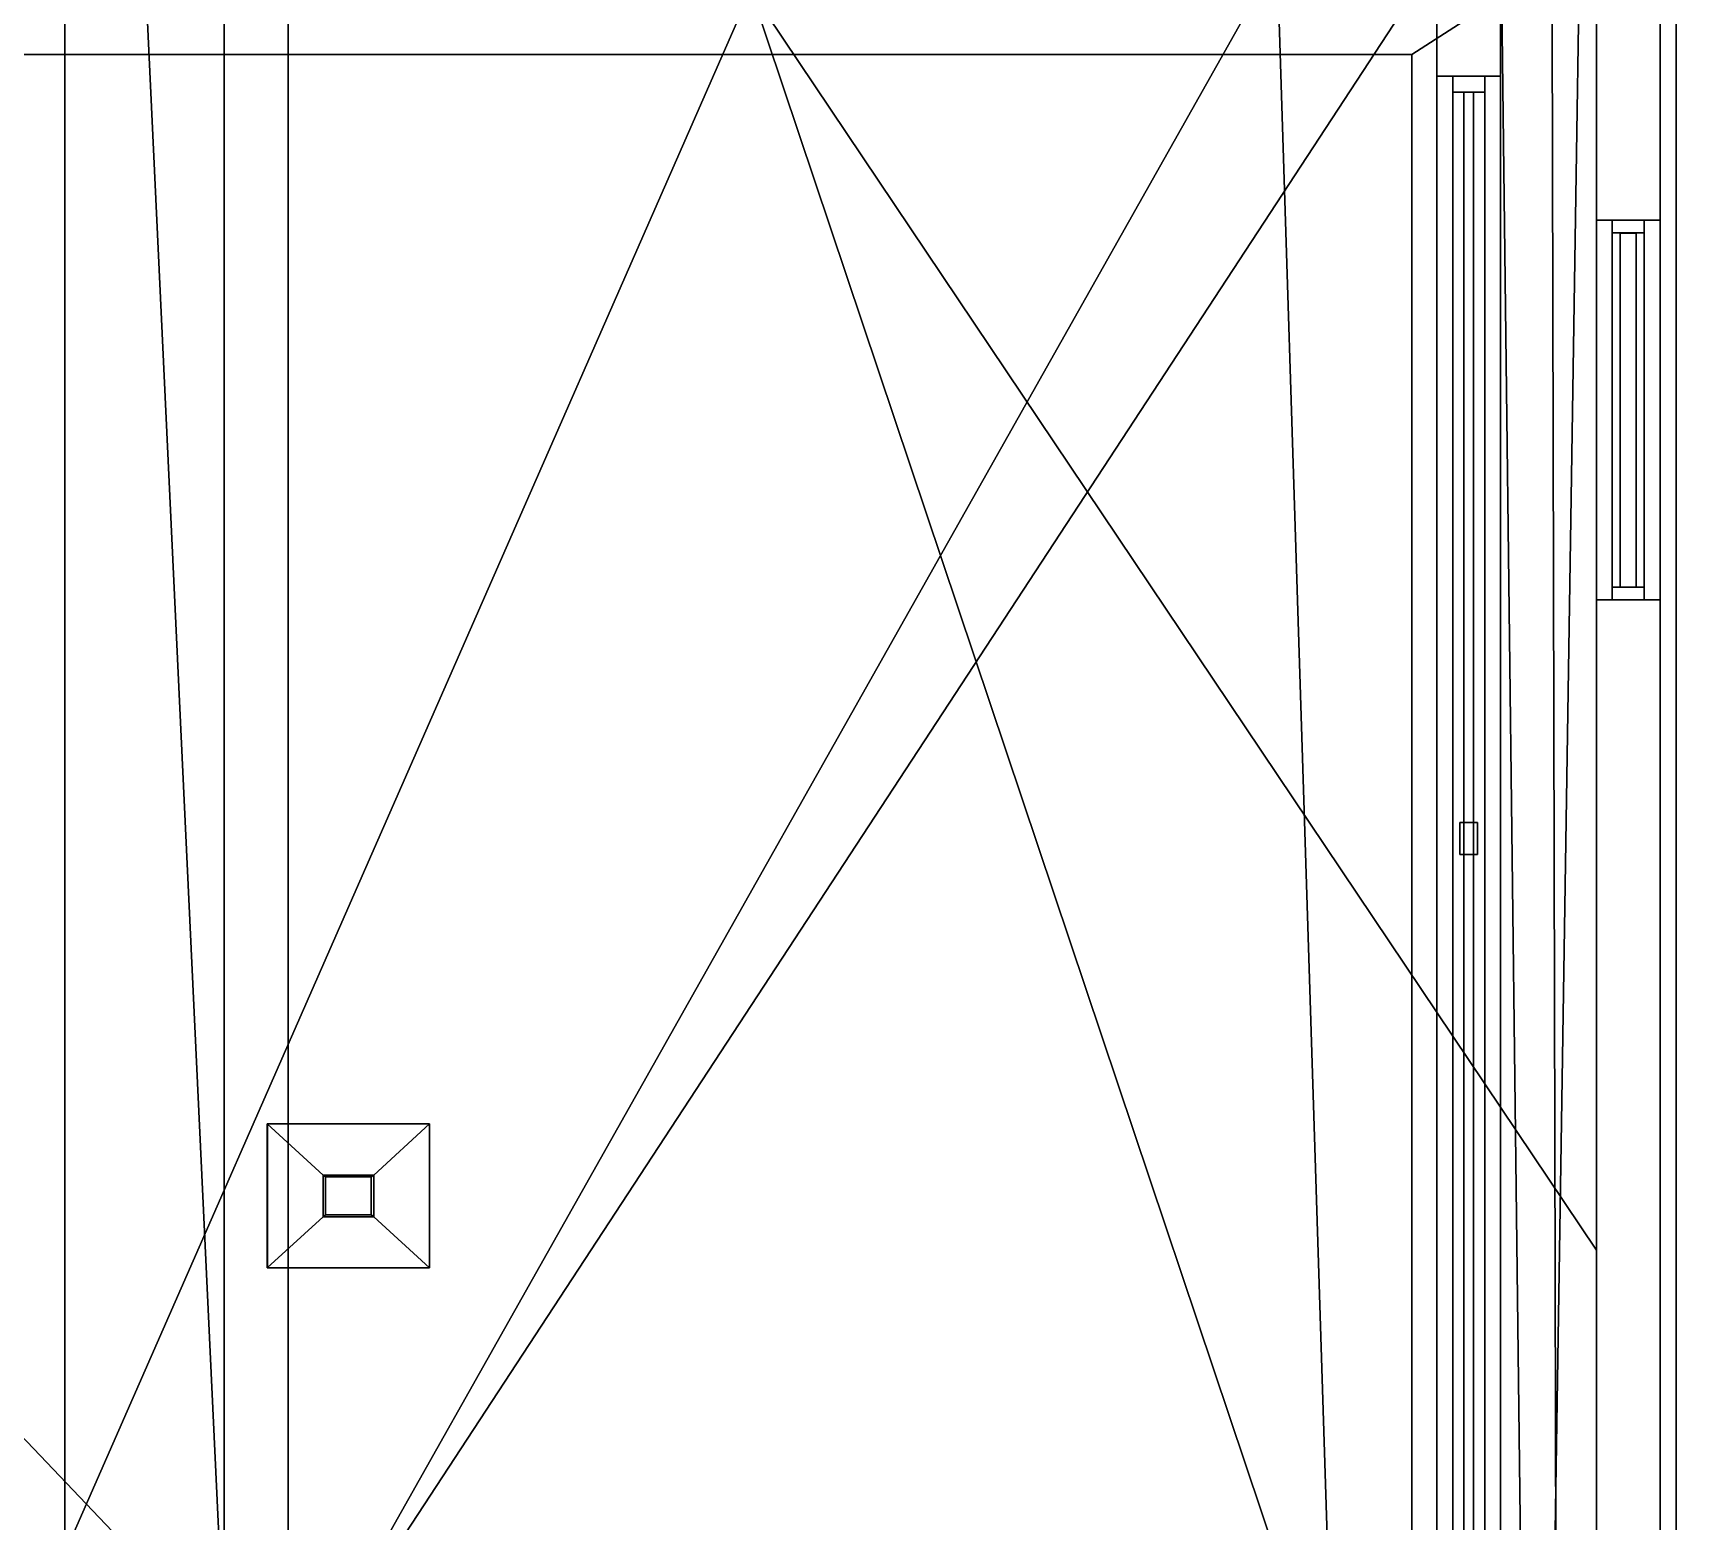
# Model space of a CAD drawing. Extents: x -7.1 to 5.5, y -11 to 12.
# Drawn here: x 0.29 to 5.44, y 0.6 to 5.27 of the extents above; entities that cross this region are included whole.
import ezdxf

# ---------------------------------------------------------------- set-up
doc = ezdxf.new("R2010")
doc.units = 0

msp = doc.modelspace()

# ---------------------------------------------------------------- linework, layer by layer
for points in [[(4.89, 7.2, 0.0953), (4.89, 5.7, 0.0953), (5.09, -10.8667, 0.0953), (5.04, 10.1, 0.0953)], [(5.09, -10.8667, 0.0953), (5.09, -10.8667, -0.0047), (5.04, 10.1, -0.0047), (5.04, 10.1, 0.0953)], [(4.89, 7.2, 3.0953), (4.89, 9.9, 3.2953), (4.89, -10.5, 3.2953), (4.89, 5.7, 3.0953)], [(4.89, 9.9, 3.2953), (5.14, 7.7, 3.2953), (5.14, 5.7, 3.2953), (4.89, -10.5, 3.2953)], [(5.39, 5.7, 22.7697), (5.44, 5.75, 22.7697), (5.44, -11.05, 22.7697), (5.39, -11, 22.7697)], [(5.39, -11, 22.9), (5.44, -11.05, 22.9), (5.44, 5.75, 22.9), (5.39, 5.7, 22.9)], [(5.44, 5.75, 22.7697), (5.44, 5.75, 22.9), (5.44, -11.05, 22.9), (5.44, -11.05, 22.7697)], [(5.39, 5.7, 23.0261), (-7.01, 5.7, 23.0261), (-6.2318, 5.1986, 23.0261), (4.6118, 5.1986, 23.0261)], [(0.39, 0.5, 6.4953), (0.39, 0.5, 3.4953), (0.39, 5.7, 3.4953), (0.39, 5.7, 6.4953)], [(2.54, 5.4, 6.4953), (0.39, 0.5, 6.4953), (0.39, 5.7, 6.4953)], [(2.54, 5.4, 3.4953), (0.39, 5.7, 3.4953), (0.39, 0.5, 3.4953)], [(0.39, 0.5, 10.0953), (0.39, 0.5, 7.0953), (0.39, 5.7, 7.0953), (0.39, 5.7, 10.0953)], [(2.54, 5.4, 10.0953), (0.39, 0.5, 10.0953), (0.39, 5.7, 10.0953)], [(2.54, 5.4, 7.0953), (0.39, 5.7, 7.0953), (0.39, 0.5, 7.0953)], [(0.39, 0.5, 13.6953), (0.39, 0.5, 10.6953), (0.39, 5.7, 10.6953), (0.39, 5.7, 13.6953)], [(2.54, 5.4, 13.6953), (0.39, 0.5, 13.6953), (0.39, 5.7, 13.6953)], [(2.54, 5.4, 10.6953), (0.39, 5.7, 10.6953), (0.39, 0.5, 10.6953)], [(0.39, 0.5, 17.2953), (0.39, 0.5, 14.2953), (0.39, 5.7, 14.2953), (0.39, 5.7, 17.2953)], [(2.54, 5.4, 17.2953), (0.39, 0.5, 17.2953), (0.39, 5.7, 17.2953)], [(2.54, 5.4, 14.2953), (0.39, 5.7, 14.2953), (0.39, 0.5, 14.2953)], [(0.39, 0.5, 20.8953), (0.39, 0.5, 17.8953), (0.39, 5.7, 17.8953), (0.39, 5.7, 20.8953)], [(2.54, 5.4, 20.8953), (0.39, 0.5, 20.8953), (0.39, 5.7, 20.8953)], [(2.54, 5.4, 17.8953), (0.39, 5.7, 17.8953), (0.39, 0.5, 17.8953)], [(1.09, 0, 3.0953), (1.09, 5.7, 3.0953), (4.19, 5.5, 3.0953)], [(1.09, 0, 0.0953), (4.19, 5.5, 0.0953), (4.19, 5.7, 0.0953), (1.09, 5.7, 0.0953)], [(1.09, 0, 3.0953), (1.09, 0, 0.0953), (1.09, 5.7, 0.0953), (1.09, 5.7, 3.0953)], [(5.39, -11, 23.0261), (5.39, 5.7, 23.0261), (4.6118, 5.1986, 23.0261), (4.6118, -10.4986, 23.0261)], [(4.89, 5.7, 3.0953), (4.89, -10.5, 3.2953), (4.89, -8.88, 2.8703), (4.89, 5.13, 2.8703)], [(4.89, 5.7, 2.0953), (4.89, 5.7, 3.0953), (4.89, 5.13, 2.8703)], [(4.89, -10.5, 3.2953), (5.14, 5.7, 3.2953), (5.39, 5.7, 3.2953), (5.39, -11, 3.2953)], [(4.89, -10.5, 0.0953), (4.89, 5.7, 0.0953), (4.89, 5.13, 0.4203), (4.89, -8.88, 0.4203)], [(4.89, 5.7, 0.0953), (4.89, 5.7, 2.0953), (4.89, 5.13, 2.8703), (4.89, 5.13, 0.4203)], [(4.89, 5.7, 0.0953), (4.89, -10.5, 0.0953), (5.09, -10.8667, 0.0953)], [(5.39, 5.7, 3.4953), (5.39, 4.6784, 4.3173), (5.39, 3.4882, 4.3173), (5.39, 1.45, 3.4953)], [(5.39, 5.7, 7.0953), (5.39, 4.6784, 5.6732), (5.39, 4.6784, 4.3173), (5.39, 5.7, 3.4953)], [(5.39, 1.45, 7.0953), (5.39, 3.4882, 5.6732), (5.39, 4.6784, 5.6732), (5.39, 5.7, 7.0953)], [(5.39, 5.7, 7.0953), (5.39, 4.6784, 7.9173), (5.39, 3.4882, 7.9173), (5.39, 1.45, 7.0953)], [(5.39, 5.7, 10.6953), (5.39, 4.6784, 9.2733), (5.39, 4.6784, 7.9173), (5.39, 5.7, 7.0953)], [(5.39, 1.45, 10.6953), (5.39, 3.4882, 9.2733), (5.39, 4.6784, 9.2733), (5.39, 5.7, 10.6953)], [(5.39, 5.7, 10.6953), (5.39, 4.6784, 11.5173), (5.39, 3.4882, 11.5173), (5.39, 1.45, 10.6953)], [(5.39, 5.7, 14.2953), (5.39, 4.6784, 12.8733), (5.39, 4.6784, 11.5173), (5.39, 5.7, 10.6953)], [(5.39, 1.45, 14.2953), (5.39, 3.4882, 12.8733), (5.39, 4.6784, 12.8733), (5.39, 5.7, 14.2953)], [(5.39, 5.7, 14.2953), (5.39, 4.6784, 15.1173), (5.39, 3.4882, 15.1173), (5.39, 1.45, 14.2953)], [(5.39, 5.7, 17.8953), (5.39, 4.6784, 16.4733), (5.39, 4.6784, 15.1173), (5.39, 5.7, 14.2953)], [(5.39, 1.45, 17.8953), (5.39, 3.4882, 16.4733), (5.39, 4.6784, 16.4733), (5.39, 5.7, 17.8953)], [(5.39, 5.7, 3.2953), (5.39, 5.7, 3.4953), (5.39, -11, 3.4953), (5.39, -11, 3.2953)], [(5.39, 5.7, 17.8953), (5.39, 4.6784, 18.7173), (5.39, 3.4882, 18.7173), (5.39, 1.45, 17.8953)], [(5.39, 5.7, 21.4953), (5.39, 4.6784, 20.0733), (5.39, 4.6784, 18.7173), (5.39, 5.7, 17.8953)], [(5.39, 1.45, 21.4953), (5.39, 3.4882, 20.0733), (5.39, 4.6784, 20.0733), (5.39, 5.7, 21.4953)], [(5.39, 5.7, 21.4953), (5.39, 5.7, 23.0261), (5.39, -11, 23.0261), (5.39, -11, 21.4953)], [(0.89, 0.2, 3.0953), (-1.11, 2.3, 3.0953), (-1.11, 5.5, 3.0953), (0.89, 5.5, 3.0953)], [(0.64, 5.5, 0.0953), (-0.36, 5.5, 0.0953), (-1.11, 2.3, 0.0953), (0.89, 0.2, 0.0953)], [(0.89, 0.2, 0.0953), (0.89, 5.5, 0.0953), (0.64, 5.5, 0.0953)], [(0.89, 0.2, 0.0953), (0.89, 0.2, 3.0953), (0.89, 5.5, 3.0953), (0.89, 5.5, 0.0953)], [(1.09, 0, 3.0953), (4.19, 5.5, 3.0953), (4.69, 5.5, 3.0953)], [(4.69, -10.3, 3.0953), (1.09, 0, 3.0953), (4.69, 5.5, 3.0953)], [(4.69, -10.3, 0.0953), (4.19, 5.5, 0.0953), (1.09, 0, 0.0953)], [(4.69, -10.3, 0.0953), (4.69, 5.5, 0.0953), (4.19, 5.5, 0.0953)], [(4.69, -10.3, 3.0953), (4.69, 5.5, 3.0953), (4.69, 5.13, 2.8703), (4.69, -8.88, 2.8703)], [(4.69, -10.3, 0.0953), (4.69, -8.88, 0.4203), (4.69, 5.13, 0.4203), (4.69, 5.5, 0.0953)], [(4.69, 5.13, 0.4203), (4.69, 5.13, 2.8703), (4.69, 5.5, 3.0953), (4.69, 5.5, 0.0953)], [(2.54, 5.4, 6.4953), (5.19, -2.5, 6.4953), (0.39, 0.5, 6.4953)], [(5.19, -2.5, 3.4953), (2.54, 5.4, 3.4953), (0.39, 0.5, 3.4953)], [(2.54, 5.4, 10.0953), (5.19, -2.5, 10.0953), (0.39, 0.5, 10.0953)], [(5.19, -2.5, 7.0953), (2.54, 5.4, 7.0953), (0.39, 0.5, 7.0953)], [(2.54, 5.4, 13.6953), (5.19, -2.5, 13.6953), (0.39, 0.5, 13.6953)], [(5.19, -2.5, 10.6953), (2.54, 5.4, 10.6953), (0.39, 0.5, 10.6953)], [(2.54, 5.4, 17.2953), (5.19, -2.5, 17.2953), (0.39, 0.5, 17.2953)], [(5.19, -2.5, 14.2953), (2.54, 5.4, 14.2953), (0.39, 0.5, 14.2953)], [(2.54, 5.4, 20.8953), (5.19, -2.5, 20.8953), (0.39, 0.5, 20.8953)], [(5.19, -2.5, 17.8953), (2.54, 5.4, 17.8953), (0.39, 0.5, 17.8953)], [(5.19, -2.5, 3.4953), (5.19, 1.45, 3.4953), (2.54, 5.4, 3.4953)], [(5.19, 1.45, 3.4953), (5.19, 5.4, 3.4953), (2.54, 5.4, 3.4953)], [(5.19, 5.4, 6.4953), (5.19, 1.45, 6.4953), (2.54, 5.4, 6.4953)], [(5.19, 1.45, 6.4953), (5.19, -2.5, 6.4953), (2.54, 5.4, 6.4953)], [(5.19, -2.5, 7.0953), (5.19, 1.45, 7.0953), (2.54, 5.4, 7.0953)], [(5.19, 1.45, 7.0953), (5.19, 5.4, 7.0953), (2.54, 5.4, 7.0953)], [(5.19, 5.4, 10.0953), (5.19, 1.45, 10.0953), (2.54, 5.4, 10.0953)], [(5.19, 1.45, 10.0953), (5.19, -2.5, 10.0953), (2.54, 5.4, 10.0953)], [(5.19, -2.5, 10.6953), (5.19, 1.45, 10.6953), (2.54, 5.4, 10.6953)], [(5.19, 1.45, 10.6953), (5.19, 5.4, 10.6953), (2.54, 5.4, 10.6953)], [(5.19, 5.4, 13.6953), (5.19, 1.45, 13.6953), (2.54, 5.4, 13.6953)], [(5.19, 1.45, 13.6953), (5.19, -2.5, 13.6953), (2.54, 5.4, 13.6953)], [(5.19, -2.5, 14.2953), (5.19, 1.45, 14.2953), (2.54, 5.4, 14.2953)], [(5.19, 1.45, 14.2953), (5.19, 5.4, 14.2953), (2.54, 5.4, 14.2953)], [(5.19, 5.4, 17.2953), (5.19, 1.45, 17.2953), (2.54, 5.4, 17.2953)], [(5.19, 1.45, 17.2953), (5.19, -2.5, 17.2953), (2.54, 5.4, 17.2953)], [(5.19, -2.5, 17.8953), (5.19, 1.45, 17.8953), (2.54, 5.4, 17.8953)], [(5.19, 1.45, 17.8953), (5.19, 5.4, 17.8953), (2.54, 5.4, 17.8953)], [(5.19, 5.4, 20.8953), (5.19, 1.45, 20.8953), (2.54, 5.4, 20.8953)], [(5.19, 1.45, 20.8953), (5.19, -2.5, 20.8953), (2.54, 5.4, 20.8953)], [(5.19, 1.45, 3.4953), (5.19, 3.4882, 4.3173), (5.19, 4.6784, 4.3173), (5.19, 5.4, 3.4953)], [(5.19, 5.4, 6.4953), (5.19, 4.6784, 5.6732), (5.19, 3.4882, 5.6732), (5.19, 1.45, 6.4953)], [(5.19, 5.4, 3.4953), (5.19, 4.6784, 4.3173), (5.19, 4.6784, 5.6732), (5.19, 5.4, 6.4953)], [(5.19, 1.45, 7.0953), (5.19, 3.4882, 7.9173), (5.19, 4.6784, 7.9173), (5.19, 5.4, 7.0953)], [(5.19, 5.4, 10.0953), (5.19, 4.6784, 9.2733), (5.19, 3.4882, 9.2733), (5.19, 1.45, 10.0953)], [(5.19, 5.4, 7.0953), (5.19, 4.6784, 7.9173), (5.19, 4.6784, 9.2733), (5.19, 5.4, 10.0953)], [(5.19, 1.45, 10.6953), (5.19, 3.4882, 11.5173), (5.19, 4.6784, 11.5173), (5.19, 5.4, 10.6953)], [(5.19, 5.4, 13.6953), (5.19, 4.6784, 12.8733), (5.19, 3.4882, 12.8733), (5.19, 1.45, 13.6953)], [(5.19, 5.4, 10.6953), (5.19, 4.6784, 11.5173), (5.19, 4.6784, 12.8733), (5.19, 5.4, 13.6953)], [(5.19, 1.45, 14.2953), (5.19, 3.4882, 15.1173), (5.19, 4.6784, 15.1173), (5.19, 5.4, 14.2953)], [(5.19, 5.4, 17.2953), (5.19, 4.6784, 16.4733), (5.19, 3.4882, 16.4733), (5.19, 1.45, 17.2953)], [(5.19, 5.4, 14.2953), (5.19, 4.6784, 15.1173), (5.19, 4.6784, 16.4733), (5.19, 5.4, 17.2953)], [(5.19, 1.45, 17.8953), (5.19, 3.4882, 18.7173), (5.19, 4.6784, 18.7173), (5.19, 5.4, 17.8953)], [(5.19, 5.4, 20.8953), (5.19, 4.6784, 20.0733), (5.19, 3.4882, 20.0733), (5.19, 1.45, 20.8953)], [(5.19, 5.4, 17.8953), (5.19, 4.6784, 18.7173), (5.19, 4.6784, 20.0733), (5.19, 5.4, 20.8953)], [(-6.2318, -10.4986, 23.4761), (4.6118, -10.4986, 23.4761), (4.6118, 5.1986, 23.4761), (-6.2318, 5.1986, 23.4761)], [(-6.2318, 5.1986, 23.0261), (-6.2318, 5.1986, 23.4761), (4.6118, 5.1986, 23.4761), (4.6118, 5.1986, 23.0261)], [(4.6118, 5.1986, 23.0261), (4.6118, 5.1986, 23.4761), (4.6118, -10.4986, 23.4761), (4.6118, -10.4986, 23.0261)], [(4.89, -8.88, 2.8703), (4.69, -8.88, 2.8703), (4.69, 5.13, 2.8703), (4.89, 5.13, 2.8703)], [(4.89, -8.88, 0.4203), (4.89, 5.13, 0.4203), (4.69, 5.13, 0.4203), (4.69, -8.88, 0.4203)], [(4.89, 5.13, 2.8703), (4.69, 5.13, 2.8703), (4.69, 5.13, 0.4203), (4.89, 5.13, 0.4203)], [(4.74, 5.13, 0.4203), (4.74, 5.08, 0.4703), (4.74, 5.08, 2.8203), (4.74, 5.13, 2.8703)], [(4.74, 5.13, 2.8703), (4.74, 5.08, 2.8203), (4.74, -8.83, 2.8203), (4.74, -8.88, 2.8703)], [(4.74, -8.88, 0.4203), (4.74, -8.83, 0.4703), (4.74, 5.08, 0.4703), (4.74, 5.13, 0.4203)], [(4.84, -8.88, 2.8703), (4.84, -8.83, 2.8203), (4.84, 5.08, 2.8203), (4.84, 5.13, 2.8703)], [(4.84, 5.13, 2.8703), (4.84, 5.08, 2.8203), (4.84, 5.08, 0.4703), (4.84, 5.13, 0.4203)], [(4.84, 5.13, 0.4203), (4.84, 5.08, 0.4703), (4.84, -8.83, 0.4703), (4.84, -8.88, 0.4203)], [(4.84, 5.08, 2.8203), (4.74, 5.08, 2.8203), (4.74, 5.08, 0.4703), (4.84, 5.08, 0.4703)], [(4.74, 5.08, 0.4703), (4.74, -8.83, 0.4703), (4.84, -8.83, 0.4703), (4.84, 5.08, 0.4703)], [(4.84, -8.83, 2.8203), (4.74, -8.83, 2.8203), (4.74, 5.08, 2.8203), (4.84, 5.08, 2.8203)], [(4.775, -8.83, 0.4703), (4.775, -8.83, 2.8203), (4.775, 5.08, 2.8203), (4.775, 5.08, 0.4703)], [(4.805, 5.08, 2.8203), (4.805, 5.08, 0.4703), (4.775, 5.08, 0.4703), (4.775, 5.08, 2.8203)], [(4.805, -8.83, 0.4703), (4.775, -8.83, 0.4703), (4.775, 5.08, 0.4703), (4.805, 5.08, 0.4703)], [(4.805, -8.83, 2.8203), (4.805, 5.08, 2.8203), (4.775, 5.08, 2.8203), (4.775, -8.83, 2.8203)], [(4.805, 5.08, 0.4703), (4.805, 5.08, 2.8203), (4.805, -8.83, 2.8203), (4.805, -8.83, 0.4703)], [(5.19, 4.6784, 4.3173), (5.19, 3.4882, 4.3173), (5.39, 3.4882, 4.3173), (5.39, 4.6784, 4.3173)], [(5.19, 3.4882, 5.6732), (5.19, 4.6784, 5.6732), (5.39, 4.6784, 5.6732), (5.39, 3.4882, 5.6732)], [(5.19, 4.6784, 4.3173), (5.39, 4.6784, 4.3173), (5.39, 4.6784, 5.6732), (5.19, 4.6784, 5.6732)], [(5.19, 4.6784, 7.9173), (5.19, 3.4882, 7.9173), (5.39, 3.4882, 7.9173), (5.39, 4.6784, 7.9173)], [(5.19, 3.4882, 9.2733), (5.19, 4.6784, 9.2733), (5.39, 4.6784, 9.2733), (5.39, 3.4882, 9.2733)], [(5.19, 4.6784, 7.9173), (5.39, 4.6784, 7.9173), (5.39, 4.6784, 9.2733), (5.19, 4.6784, 9.2733)], [(5.19, 4.6784, 11.5173), (5.19, 3.4882, 11.5173), (5.39, 3.4882, 11.5173), (5.39, 4.6784, 11.5173)], [(5.19, 3.4882, 12.8733), (5.19, 4.6784, 12.8733), (5.39, 4.6784, 12.8733), (5.39, 3.4882, 12.8733)], [(5.19, 4.6784, 11.5173), (5.39, 4.6784, 11.5173), (5.39, 4.6784, 12.8733), (5.19, 4.6784, 12.8733)], [(5.19, 4.6784, 15.1173), (5.19, 3.4882, 15.1173), (5.39, 3.4882, 15.1173), (5.39, 4.6784, 15.1173)], [(5.19, 3.4882, 16.4733), (5.19, 4.6784, 16.4733), (5.39, 4.6784, 16.4733), (5.39, 3.4882, 16.4733)], [(5.19, 4.6784, 15.1173), (5.39, 4.6784, 15.1173), (5.39, 4.6784, 16.4733), (5.19, 4.6784, 16.4733)], [(5.19, 4.6784, 18.7173), (5.19, 3.4882, 18.7173), (5.39, 3.4882, 18.7173), (5.39, 4.6784, 18.7173)], [(5.19, 3.4882, 20.0733), (5.19, 4.6784, 20.0733), (5.39, 4.6784, 20.0733), (5.39, 3.4882, 20.0733)], [(5.19, 4.6784, 18.7173), (5.39, 4.6784, 18.7173), (5.39, 4.6784, 20.0733), (5.19, 4.6784, 20.0733)], [(5.24, 3.4883, 4.3173), (5.24, 3.5283, 4.3573), (5.24, 4.6385, 4.3573), (5.24, 4.6785, 4.3173)], [(5.24, 4.6785, 5.6732), (5.24, 4.6385, 5.6332), (5.24, 3.5283, 5.6332), (5.24, 3.4883, 5.6732)], [(5.24, 4.6785, 4.3173), (5.24, 4.6385, 4.3573), (5.24, 4.6385, 5.6332), (5.24, 4.6785, 5.6732)], [(5.24, 3.4883, 7.9173), (5.24, 3.5283, 7.9573), (5.24, 4.6385, 7.9573), (5.24, 4.6785, 7.9173)], [(5.24, 4.6785, 9.2733), (5.24, 4.6385, 9.2333), (5.24, 3.5283, 9.2333), (5.24, 3.4883, 9.2733)], [(5.24, 4.6785, 7.9173), (5.24, 4.6385, 7.9573), (5.24, 4.6385, 9.2333), (5.24, 4.6785, 9.2733)], [(5.24, 3.4883, 11.5173), (5.24, 3.5283, 11.5573), (5.24, 4.6385, 11.5573), (5.24, 4.6785, 11.5173)], [(5.24, 4.6785, 12.8733), (5.24, 4.6385, 12.8333), (5.24, 3.5283, 12.8333), (5.24, 3.4883, 12.8733)], [(5.24, 4.6785, 11.5173), (5.24, 4.6385, 11.5573), (5.24, 4.6385, 12.8333), (5.24, 4.6785, 12.8733)], [(5.24, 3.4883, 15.1173), (5.24, 3.5283, 15.1573), (5.24, 4.6385, 15.1573), (5.24, 4.6785, 15.1173)], [(5.24, 4.6785, 16.4733), (5.24, 4.6385, 16.4333), (5.24, 3.5283, 16.4333), (5.24, 3.4883, 16.4733)], [(5.24, 4.6785, 15.1173), (5.24, 4.6385, 15.1573), (5.24, 4.6385, 16.4333), (5.24, 4.6785, 16.4733)], [(5.24, 3.4883, 18.7173), (5.24, 3.5283, 18.7573), (5.24, 4.6385, 18.7573), (5.24, 4.6785, 18.7173)], [(5.24, 4.6785, 20.0733), (5.24, 4.6385, 20.0333), (5.24, 3.5283, 20.0333), (5.24, 3.4883, 20.0733)], [(5.24, 4.6785, 18.7173), (5.24, 4.6385, 18.7573), (5.24, 4.6385, 20.0333), (5.24, 4.6785, 20.0733)], [(5.24, 4.6385, 4.3573), (5.24, 3.5283, 4.3573), (5.34, 3.5283, 4.3573), (5.34, 4.6385, 4.3573)], [(5.24, 3.5283, 5.6332), (5.24, 4.6385, 5.6332), (5.34, 4.6385, 5.6332), (5.34, 3.5283, 5.6332)], [(5.24, 4.6385, 4.3573), (5.34, 4.6385, 4.3573), (5.34, 4.6385, 5.6332), (5.24, 4.6385, 5.6332)], [(5.24, 4.6385, 7.9573), (5.24, 3.5283, 7.9573), (5.34, 3.5283, 7.9573), (5.34, 4.6385, 7.9573)], [(5.24, 3.5283, 9.2333), (5.24, 4.6385, 9.2333), (5.34, 4.6385, 9.2333), (5.34, 3.5283, 9.2333)], [(5.24, 4.6385, 7.9573), (5.34, 4.6385, 7.9573), (5.34, 4.6385, 9.2333), (5.24, 4.6385, 9.2333)], [(5.24, 4.6385, 11.5573), (5.24, 3.5283, 11.5573), (5.34, 3.5283, 11.5573), (5.34, 4.6385, 11.5573)], [(5.24, 3.5283, 12.8333), (5.24, 4.6385, 12.8333), (5.34, 4.6385, 12.8333), (5.34, 3.5283, 12.8333)], [(5.24, 4.6385, 11.5573), (5.34, 4.6385, 11.5573), (5.34, 4.6385, 12.8333), (5.24, 4.6385, 12.8333)], [(5.24, 4.6385, 15.1573), (5.24, 3.5283, 15.1573), (5.34, 3.5283, 15.1573), (5.34, 4.6385, 15.1573)], [(5.24, 3.5283, 16.4333), (5.24, 4.6385, 16.4333), (5.34, 4.6385, 16.4333), (5.34, 3.5283, 16.4333)], [(5.24, 4.6385, 15.1573), (5.34, 4.6385, 15.1573), (5.34, 4.6385, 16.4333), (5.24, 4.6385, 16.4333)], [(5.24, 4.6385, 18.7573), (5.24, 3.5283, 18.7573), (5.34, 3.5283, 18.7573), (5.34, 4.6385, 18.7573)], [(5.24, 3.5283, 20.0333), (5.24, 4.6385, 20.0333), (5.34, 4.6385, 20.0333), (5.34, 3.5283, 20.0333)], [(5.24, 4.6385, 18.7573), (5.34, 4.6385, 18.7573), (5.34, 4.6385, 20.0333), (5.24, 4.6385, 20.0333)], [(5.265, 4.6384, 4.3573), (5.265, 3.5282, 4.3573), (5.265, 3.5282, 5.6332), (5.265, 4.6384, 5.6332)], [(5.265, 4.6384, 4.3573), (5.315, 4.6384, 4.3573), (5.315, 3.5282, 4.3573), (5.265, 3.5282, 4.3573)], [(5.265, 3.5282, 5.6332), (5.315, 3.5282, 5.6332), (5.315, 4.6384, 5.6332), (5.265, 4.6384, 5.6332)], [(5.265, 4.6384, 4.3573), (5.265, 4.6384, 5.6332), (5.315, 4.6384, 5.6332), (5.315, 4.6384, 4.3573)], [(5.265, 4.6384, 7.9573), (5.265, 3.5282, 7.9573), (5.265, 3.5282, 9.2333), (5.265, 4.6384, 9.2333)], [(5.265, 4.6384, 7.9573), (5.315, 4.6384, 7.9573), (5.315, 3.5282, 7.9573), (5.265, 3.5282, 7.9573)], [(5.265, 3.5282, 9.2333), (5.315, 3.5282, 9.2333), (5.315, 4.6384, 9.2333), (5.265, 4.6384, 9.2333)], [(5.265, 4.6384, 7.9573), (5.265, 4.6384, 9.2333), (5.315, 4.6384, 9.2333), (5.315, 4.6384, 7.9573)], [(5.265, 4.6384, 11.5573), (5.265, 3.5282, 11.5573), (5.265, 3.5282, 12.8333), (5.265, 4.6384, 12.8333)], [(5.265, 4.6384, 11.5573), (5.315, 4.6384, 11.5573), (5.315, 3.5282, 11.5573), (5.265, 3.5282, 11.5573)], [(5.265, 3.5282, 12.8333), (5.315, 3.5282, 12.8333), (5.315, 4.6384, 12.8333), (5.265, 4.6384, 12.8333)], [(5.265, 4.6384, 11.5573), (5.265, 4.6384, 12.8333), (5.315, 4.6384, 12.8333), (5.315, 4.6384, 11.5573)], [(5.265, 4.6384, 15.1573), (5.265, 3.5282, 15.1573), (5.265, 3.5282, 16.4333), (5.265, 4.6384, 16.4333)], [(5.265, 4.6384, 15.1573), (5.315, 4.6384, 15.1573), (5.315, 3.5282, 15.1573), (5.265, 3.5282, 15.1573)], [(5.265, 3.5282, 16.4333), (5.315, 3.5282, 16.4333), (5.315, 4.6384, 16.4333), (5.265, 4.6384, 16.4333)], [(5.265, 4.6384, 15.1573), (5.265, 4.6384, 16.4333), (5.315, 4.6384, 16.4333), (5.315, 4.6384, 15.1573)], [(5.265, 4.6384, 18.7573), (5.265, 3.5282, 18.7573), (5.265, 3.5282, 20.0333), (5.265, 4.6384, 20.0333)], [(5.265, 4.6384, 18.7573), (5.315, 4.6384, 18.7573), (5.315, 3.5282, 18.7573), (5.265, 3.5282, 18.7573)], [(5.265, 3.5282, 20.0333), (5.315, 3.5282, 20.0333), (5.315, 4.6384, 20.0333), (5.265, 4.6384, 20.0333)], [(5.265, 4.6384, 18.7573), (5.265, 4.6384, 20.0333), (5.315, 4.6384, 20.0333), (5.315, 4.6384, 18.7573)], [(5.315, 3.5282, 4.3573), (5.315, 4.6384, 4.3573), (5.315, 4.6384, 5.6332), (5.315, 3.5282, 5.6332)], [(5.315, 3.5282, 7.9573), (5.315, 4.6384, 7.9573), (5.315, 4.6384, 9.2333), (5.315, 3.5282, 9.2333)], [(5.315, 3.5282, 11.5573), (5.315, 4.6384, 11.5573), (5.315, 4.6384, 12.8333), (5.315, 3.5282, 12.8333)], [(5.315, 3.5282, 15.1573), (5.315, 4.6384, 15.1573), (5.315, 4.6384, 16.4333), (5.315, 3.5282, 16.4333)], [(5.315, 3.5282, 18.7573), (5.315, 4.6384, 18.7573), (5.315, 4.6384, 20.0333), (5.315, 3.5282, 20.0333)], [(5.34, 4.6785, 5.6732), (5.34, 4.6385, 5.6332), (5.34, 4.6385, 4.3573), (5.34, 4.6785, 4.3173)], [(5.34, 3.4883, 5.6732), (5.34, 3.5283, 5.6332), (5.34, 4.6385, 5.6332), (5.34, 4.6785, 5.6732)], [(5.34, 4.6785, 4.3173), (5.34, 4.6385, 4.3573), (5.34, 3.5283, 4.3573), (5.34, 3.4883, 4.3173)], [(5.34, 4.6785, 9.2733), (5.34, 4.6385, 9.2333), (5.34, 4.6385, 7.9573), (5.34, 4.6785, 7.9173)], [(5.34, 3.4883, 9.2733), (5.34, 3.5283, 9.2333), (5.34, 4.6385, 9.2333), (5.34, 4.6785, 9.2733)], [(5.34, 4.6785, 7.9173), (5.34, 4.6385, 7.9573), (5.34, 3.5283, 7.9573), (5.34, 3.4883, 7.9173)], [(5.34, 4.6785, 12.8733), (5.34, 4.6385, 12.8333), (5.34, 4.6385, 11.5573), (5.34, 4.6785, 11.5173)], [(5.34, 3.4883, 12.8733), (5.34, 3.5283, 12.8333), (5.34, 4.6385, 12.8333), (5.34, 4.6785, 12.8733)], [(5.34, 4.6785, 11.5173), (5.34, 4.6385, 11.5573), (5.34, 3.5283, 11.5573), (5.34, 3.4883, 11.5173)], [(5.34, 4.6785, 16.4733), (5.34, 4.6385, 16.4333), (5.34, 4.6385, 15.1573), (5.34, 4.6785, 15.1173)], [(5.34, 3.4883, 16.4733), (5.34, 3.5283, 16.4333), (5.34, 4.6385, 16.4333), (5.34, 4.6785, 16.4733)], [(5.34, 4.6785, 15.1173), (5.34, 4.6385, 15.1573), (5.34, 3.5283, 15.1573), (5.34, 3.4883, 15.1173)], [(5.34, 4.6785, 20.0733), (5.34, 4.6385, 20.0333), (5.34, 4.6385, 18.7573), (5.34, 4.6785, 18.7173)], [(5.34, 3.4883, 20.0733), (5.34, 3.5283, 20.0333), (5.34, 4.6385, 20.0333), (5.34, 4.6785, 20.0733)], [(5.34, 4.6785, 18.7173), (5.34, 4.6385, 18.7573), (5.34, 3.5283, 18.7573), (5.34, 3.4883, 18.7173)], [(5.24, 3.4883, 5.6732), (5.24, 3.5283, 5.6332), (5.24, 3.5283, 4.3573), (5.24, 3.4883, 4.3173)], [(5.24, 3.5283, 4.3573), (5.24, 3.5283, 5.6332), (5.34, 3.5283, 5.6332), (5.34, 3.5283, 4.3573)], [(5.24, 3.4883, 9.2733), (5.24, 3.5283, 9.2333), (5.24, 3.5283, 7.9573), (5.24, 3.4883, 7.9173)], [(5.24, 3.5283, 7.9573), (5.24, 3.5283, 9.2333), (5.34, 3.5283, 9.2333), (5.34, 3.5283, 7.9573)], [(5.24, 3.4883, 12.8733), (5.24, 3.5283, 12.8333), (5.24, 3.5283, 11.5573), (5.24, 3.4883, 11.5173)], [(5.24, 3.5283, 11.5573), (5.24, 3.5283, 12.8333), (5.34, 3.5283, 12.8333), (5.34, 3.5283, 11.5573)], [(5.24, 3.4883, 16.4733), (5.24, 3.5283, 16.4333), (5.24, 3.5283, 15.1573), (5.24, 3.4883, 15.1173)], [(5.24, 3.5283, 15.1573), (5.24, 3.5283, 16.4333), (5.34, 3.5283, 16.4333), (5.34, 3.5283, 15.1573)], [(5.24, 3.4883, 20.0733), (5.24, 3.5283, 20.0333), (5.24, 3.5283, 18.7573), (5.24, 3.4883, 18.7173)], [(5.24, 3.5283, 18.7573), (5.24, 3.5283, 20.0333), (5.34, 3.5283, 20.0333), (5.34, 3.5283, 18.7573)], [(5.265, 3.5282, 4.3573), (5.315, 3.5282, 4.3573), (5.315, 3.5282, 5.6332), (5.265, 3.5282, 5.6332)], [(5.265, 3.5282, 7.9573), (5.315, 3.5282, 7.9573), (5.315, 3.5282, 9.2333), (5.265, 3.5282, 9.2333)], [(5.265, 3.5282, 11.5573), (5.315, 3.5282, 11.5573), (5.315, 3.5282, 12.8333), (5.265, 3.5282, 12.8333)], [(5.265, 3.5282, 15.1573), (5.315, 3.5282, 15.1573), (5.315, 3.5282, 16.4333), (5.265, 3.5282, 16.4333)], [(5.265, 3.5282, 18.7573), (5.315, 3.5282, 18.7573), (5.315, 3.5282, 20.0333), (5.265, 3.5282, 20.0333)], [(5.34, 3.4883, 4.3173), (5.34, 3.5283, 4.3573), (5.34, 3.5283, 5.6332), (5.34, 3.4883, 5.6732)], [(5.34, 3.4883, 7.9173), (5.34, 3.5283, 7.9573), (5.34, 3.5283, 9.2333), (5.34, 3.4883, 9.2733)], [(5.34, 3.4883, 11.5173), (5.34, 3.5283, 11.5573), (5.34, 3.5283, 12.8333), (5.34, 3.4883, 12.8733)], [(5.34, 3.4883, 15.1173), (5.34, 3.5283, 15.1573), (5.34, 3.5283, 16.4333), (5.34, 3.4883, 16.4733)], [(5.34, 3.4883, 18.7173), (5.34, 3.5283, 18.7573), (5.34, 3.5283, 20.0333), (5.34, 3.4883, 20.0733)], [(5.19, 1.45, 6.4953), (5.19, 3.4882, 5.6732), (5.19, 3.4882, 4.3173), (5.19, 1.45, 3.4953)], [(5.19, 3.4882, 4.3173), (5.19, 3.4882, 5.6732), (5.39, 3.4882, 5.6732), (5.39, 3.4882, 4.3173)], [(5.19, 1.45, 10.0953), (5.19, 3.4882, 9.2733), (5.19, 3.4882, 7.9173), (5.19, 1.45, 7.0953)], [(5.19, 3.4882, 7.9173), (5.19, 3.4882, 9.2733), (5.39, 3.4882, 9.2733), (5.39, 3.4882, 7.9173)], [(5.19, 1.45, 13.6953), (5.19, 3.4882, 12.8733), (5.19, 3.4882, 11.5173), (5.19, 1.45, 10.6953)], [(5.19, 3.4882, 11.5173), (5.19, 3.4882, 12.8733), (5.39, 3.4882, 12.8733), (5.39, 3.4882, 11.5173)], [(5.19, 1.45, 17.2953), (5.19, 3.4882, 16.4733), (5.19, 3.4882, 15.1173), (5.19, 1.45, 14.2953)], [(5.19, 3.4882, 15.1173), (5.19, 3.4882, 16.4733), (5.39, 3.4882, 16.4733), (5.39, 3.4882, 15.1173)], [(5.19, 1.45, 20.8953), (5.19, 3.4882, 20.0733), (5.19, 3.4882, 18.7173), (5.19, 1.45, 17.8953)], [(5.19, 3.4882, 18.7173), (5.19, 3.4882, 20.0733), (5.39, 3.4882, 20.0733), (5.39, 3.4882, 18.7173)], [(5.39, 1.45, 3.4953), (5.39, 3.4882, 4.3173), (5.39, 3.4882, 5.6732), (5.39, 1.45, 7.0953)], [(5.39, 1.45, 7.0953), (5.39, 3.4882, 7.9173), (5.39, 3.4882, 9.2733), (5.39, 1.45, 10.6953)], [(5.39, 1.45, 10.6953), (5.39, 3.4882, 11.5173), (5.39, 3.4882, 12.8733), (5.39, 1.45, 14.2953)], [(5.39, 1.45, 14.2953), (5.39, 3.4882, 15.1173), (5.39, 3.4882, 16.4733), (5.39, 1.45, 17.8953)], [(5.39, 1.45, 17.8953), (5.39, 3.4882, 18.7173), (5.39, 3.4882, 20.0733), (5.39, 1.45, 21.4953)], [(4.7625, 2.7901, 2.8203), (4.8174, 2.7901, 2.8203), (4.8174, 2.7901, 0.4703), (4.7625, 2.7901, 0.4703)], [(4.7625, 2.6901, 2.8203), (4.7625, 2.7901, 2.8203), (4.7625, 2.7901, 0.4703), (4.7625, 2.6901, 0.4703)], [(4.8174, 2.6901, 0.4703), (4.8174, 2.7901, 0.4703), (4.8174, 2.7901, 2.8203), (4.8174, 2.6901, 2.8203)], [(4.7625, 2.6901, 2.8203), (4.7625, 2.6901, 0.4703), (4.8174, 2.6901, 0.4703), (4.8174, 2.6901, 2.8203)], [(-6.31, 0.2, 3.0953), (-6.31, 2.3, 3.0953), (-1.11, 2.3, 3.0953), (0.89, 0.2, 3.0953)], [(0.89, 0.2, 0.0953), (-1.11, 2.3, 0.0953), (-6.31, 2.3, 0.0953), (-6.31, 0.2, 0.0953)], [(1.0243, 1.8453, 23.815), (1.1993, 1.6849, 23.9431), (1.3584, 1.6849, 23.9431), (1.5334, 1.8453, 23.815)], [(1.0243, 1.394, 23.815), (1.1993, 1.5545, 23.9431), (1.1993, 1.6849, 23.9431), (1.0243, 1.8453, 23.815)], [(1.025, 1.395, 23.4761), (1.0243, 1.394, 23.815), (1.0243, 1.8453, 23.815), (1.025, 1.8443, 23.4761)], [(1.025, 1.8443, 23.4761), (1.0243, 1.8453, 23.815), (1.5334, 1.8453, 23.815), (1.5327, 1.8443, 23.4761)], [(1.5334, 1.8453, 23.815), (1.3584, 1.6849, 23.9431), (1.3584, 1.5545, 23.9431), (1.5334, 1.394, 23.815)], [(1.5327, 1.8443, 23.4761), (1.5334, 1.8453, 23.815), (1.5334, 1.394, 23.815), (1.5327, 1.395, 23.4761)], [(1.1993, 1.5545, 23.9431), (1.2072, 1.5601, 29.1831), (1.2072, 1.6793, 29.1831), (1.1993, 1.6849, 23.9431)], [(1.1993, 1.6849, 23.9431), (1.2072, 1.6793, 29.1831), (1.3505, 1.6793, 29.1831), (1.3584, 1.6849, 23.9431)], [(1.2072, 1.5601, 29.1831), (1.3505, 1.5601, 29.1831), (1.3505, 1.6793, 29.1831), (1.2072, 1.6793, 29.1831)], [(1.3584, 1.6849, 23.9431), (1.3505, 1.6793, 29.1831), (1.3505, 1.5601, 29.1831), (1.3584, 1.5545, 23.9431)], [(1.5334, 1.394, 23.815), (1.3584, 1.5545, 23.9431), (1.1993, 1.5545, 23.9431), (1.0243, 1.394, 23.815)], [(1.3584, 1.5545, 23.9431), (1.3505, 1.5601, 29.1831), (1.2072, 1.5601, 29.1831), (1.1993, 1.5545, 23.9431)], [(5.19, -2.5, 3.4953), (5.19, -1.7784, 4.3173), (5.19, -0.5882, 4.3173), (5.19, 1.45, 3.4953)], [(5.19, 1.45, 6.4953), (5.19, -0.5882, 5.6732), (5.19, -1.7784, 5.6732), (5.19, -2.5, 6.4953)], [(5.19, 1.45, 3.4953), (5.19, -0.5882, 4.3173), (5.19, -0.5882, 5.6732), (5.19, 1.45, 6.4953)], [(5.19, -2.5, 7.0953), (5.19, -1.7784, 7.9173), (5.19, -0.5882, 7.9173), (5.19, 1.45, 7.0953)], [(5.19, 1.45, 10.0953), (5.19, -0.5882, 9.2733), (5.19, -1.7784, 9.2733), (5.19, -2.5, 10.0953)], [(5.19, 1.45, 7.0953), (5.19, -0.5882, 7.9173), (5.19, -0.5882, 9.2733), (5.19, 1.45, 10.0953)], [(5.19, -2.5, 10.6953), (5.19, -1.7784, 11.5173), (5.19, -0.5882, 11.5173), (5.19, 1.45, 10.6953)], [(5.19, 1.45, 13.6953), (5.19, -0.5882, 12.8733), (5.19, -1.7784, 12.8733), (5.19, -2.5, 13.6953)], [(5.19, 1.45, 10.6953), (5.19, -0.5882, 11.5173), (5.19, -0.5882, 12.8733), (5.19, 1.45, 13.6953)], [(5.19, -2.5, 14.2953), (5.19, -1.7784, 15.1173), (5.19, -0.5882, 15.1173), (5.19, 1.45, 14.2953)], [(5.19, 1.45, 17.2953), (5.19, -0.5882, 16.4733), (5.19, -1.7784, 16.4733), (5.19, -2.5, 17.2953)], [(5.19, 1.45, 14.2953), (5.19, -0.5882, 15.1173), (5.19, -0.5882, 16.4733), (5.19, 1.45, 17.2953)], [(5.19, -2.5, 17.8953), (5.19, -1.7784, 18.7173), (5.19, -0.5882, 18.7173), (5.19, 1.45, 17.8953)], [(5.19, 1.45, 20.8953), (5.19, -0.5882, 20.0733), (5.19, -1.7784, 20.0733), (5.19, -2.5, 20.8953)], [(5.19, 1.45, 17.8953), (5.19, -0.5882, 18.7173), (5.19, -0.5882, 20.0733), (5.19, 1.45, 20.8953)], [(5.39, 1.45, 7.0953), (5.39, -0.5882, 5.6732), (5.39, -0.5882, 4.3173), (5.39, 1.45, 3.4953)], [(5.39, 1.45, 3.4953), (5.39, -0.5882, 4.3173), (5.39, -1.7784, 4.3173), (5.39, -5.3667, 3.4953)], [(5.39, -5.3667, 7.0953), (5.39, -1.7784, 5.6732), (5.39, -0.5882, 5.6732), (5.39, 1.45, 7.0953)], [(5.39, 1.45, 10.6953), (5.39, -0.5882, 9.2733), (5.39, -0.5882, 7.9173), (5.39, 1.45, 7.0953)], [(5.39, 1.45, 7.0953), (5.39, -0.5882, 7.9173), (5.39, -1.7784, 7.9173), (5.39, -5.3667, 7.0953)], [(5.39, -5.3667, 10.6953), (5.39, -1.7784, 9.2733), (5.39, -0.5882, 9.2733), (5.39, 1.45, 10.6953)], [(5.39, 1.45, 14.2953), (5.39, -0.5882, 12.8733), (5.39, -0.5882, 11.5173), (5.39, 1.45, 10.6953)], [(5.39, 1.45, 10.6953), (5.39, -0.5882, 11.5173), (5.39, -1.7784, 11.5173), (5.39, -5.3667, 10.6953)], [(5.39, -5.3667, 14.2953), (5.39, -1.7784, 12.8733), (5.39, -0.5882, 12.8733), (5.39, 1.45, 14.2953)], [(5.39, 1.45, 17.8953), (5.39, -0.5882, 16.4733), (5.39, -0.5882, 15.1173), (5.39, 1.45, 14.2953)], [(5.39, 1.45, 14.2953), (5.39, -0.5882, 15.1173), (5.39, -1.7784, 15.1173), (5.39, -5.3667, 14.2953)], [(5.39, -5.3667, 17.8953), (5.39, -1.7784, 16.4733), (5.39, -0.5882, 16.4733), (5.39, 1.45, 17.8953)], [(5.39, 1.45, 17.8953), (5.39, -0.5882, 18.7173), (5.39, -1.7784, 18.7173), (5.3905, -5.3667, 17.8953)], [(5.39, 1.45, 21.4953), (5.39, -0.5882, 20.0733), (5.39, -0.5882, 18.7173), (5.39, 1.45, 17.8953)], [(5.39, -5.3667, 21.4953), (5.39, -1.7784, 20.0733), (5.39, -0.5882, 20.0733), (5.39, 1.45, 21.4953)], [(1.5327, 1.395, 23.4761), (1.5334, 1.394, 23.815), (1.0243, 1.394, 23.815), (1.025, 1.395, 23.4761)]]:
    msp.add_3dface(points)

doc.saveas('drawing.dxf')
